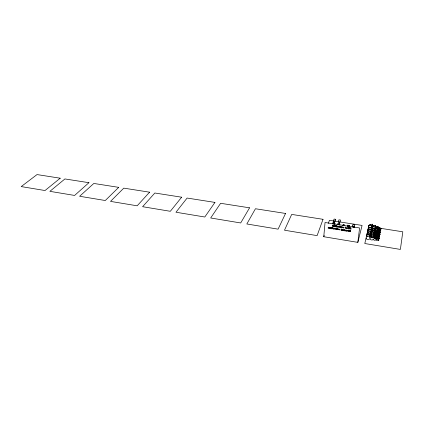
<?xml version="1.0" encoding="UTF-8"?>
<svg xmlns="http://www.w3.org/2000/svg" width="424" height="424" viewBox="0 0 424 424"><rect width="100%" height="100%" fill="white"/><g stroke="black" fill="none" stroke-linecap="round" stroke-linejoin="round"><path stroke-width="0.64" d="M323.777 236.73L325.033 222.505L359.594 227.964L357.835 242.369L323.777 236.73L324.196 235.511M332.829 223.946L332.935 222.849L333.714 223.671L334.255 223.056L334.891 223.157L334.785 224.259M339.693 225.033L339.804 223.93L339.163 223.83L338.617 224.444L337.838 223.618L337.531 224.588L339.502 224.9L339.804 223.93M347.595 226.284L347.717 225.176L348.502 226.003L349.058 225.388L349.705 225.489L349.583 226.596M354.565 227.386L354.697 226.273L354.04 226.172L353.817 226.988L352.858 226.84L352.535 226.22L353.081 224.243L354.809 224.513L353.817 226.988M366.919 235.325L367.142 233.629L367.783 233.105L370.221 233.497L370.587 234.181L369.945 234.711L368.668 234.763L367.502 234.318L367.142 233.629M367.205 234.573L367.576 231.758L368.371 231.197L369.855 231.266L370.921 231.907L370.21 237.011L369.569 237.541L369.945 234.711M367.968 229.813L368.716 225.377L372.092 225.902L371.35 230.349L372.092 225.902M367.635 232.707L368.006 229.903L369.023 229.31L370.73 229.58L371.419 230.444L371.042 233.253M368.355 228.16L368.716 225.377M368.064 230.863L368.43 228.064L369.781 227.46L371.615 228.059L371.239 230.857M367.921 233.651L368.064 232.522L367.576 231.758M369.638 225.637L369.786 224.529L372.468 224.211L371.779 228.414L372.468 224.211M370.921 231.907L370.38 235.463L370.544 234.726M371.17 230.72L371.615 228.059M370.73 237.096L371.032 234.832L371.541 234.414L373.496 234.726L373.798 235.278L372.267 235.744L371.329 235.384L371.032 234.832M373.496 234.726L372.982 237.965L373.491 237.541L374.127 233.073L373.274 232.553L372.081 232.5L371.445 232.951L371.143 235.203L371.779 234.753M371.556 233.333L371.859 231.085L372.67 230.614L374.037 230.831L374.599 231.52L374.291 233.772M372.553 226.713L371.959 230.269L372.553 226.713L375.267 227.137L374.339 232.267L374.816 229.236L373.343 228.753L372.267 229.241L371.965 231.483M371.101 237.085L371.329 235.384M371.694 234.695L371.848 233.566L371.445 232.951M373.332 226.782L373.486 225.669L375.632 225.42L375.081 228.785M372.913 231.149L373.067 230.025L372.267 229.241M373.634 233.126L373.788 231.997L374.599 231.52M374.127 233.073L373.692 235.924L373.82 235.325M375.632 225.42L374.673 230.698M374.244 235.929L375.176 236.613L376.321 236.263L375.388 235.58L374.244 235.929L374.233 238.044M374.641 234.037L374.408 235.728L374.715 236.195L374.949 234.504L374.641 234.037L376.009 233.741L376.655 234.127L376.088 237.959L375.706 238.277L376.093 235.845M374.312 237.477L374.471 236.343M374.805 233.852L375.039 232.167L375.643 231.811L376.676 231.97L377.1 232.495L376.862 234.181L376.258 234.541M375.728 227.953L375.282 230.624L375.728 227.953L377.768 228.271L377.328 230.948M375.198 231.997L375.431 230.312L376.236 229.946L377.344 230.312L376.989 232.585L377.768 228.271M375.304 233.815L375.457 232.691L375.039 232.167M375.017 237.747L375.176 236.613M376.284 228.382L376.517 226.676L378.134 226.485L377.715 229.05L377.89 228.192M375.881 232.029L376.035 230.905L375.431 230.312M375.648 235.871L375.802 234.742L376.565 234.578L376.655 234.127M376.337 233.979L376.491 232.856L377.1 232.495M376.766 236.915L376.607 238.044L377.233 238.505L377.996 238.272L378.155 237.138L377.53 236.677L376.766 236.915L376.761 238.325M376.994 236.147L377.201 234.673L378.547 234.737L378.277 236.507L377.201 236.454L377.307 235.919M377.535 233.142L377.662 234.615L377.535 233.142L378.627 233.009L378.913 233.359L378.754 234.483L378.351 234.726L378.627 233.009M377.938 230.873L378.229 229.087L379.591 229.299L379.3 231.085L377.938 230.873L378.229 229.087M377.201 236.454L377.201 234.673M378.955 232.797L379.194 231.276L377.916 231.281L377.757 232.4L378.955 232.797L379.035 232.4M377.233 238.505L377.392 237.371L376.92 237.191M378.166 232.797L378.325 231.674L377.916 231.281M379.676 229.209L379.946 227.524L378.871 227.651L378.717 228.764L379.676 229.209L379.787 228.637M377.773 236.619L377.98 235.145L378.547 234.737M377.742 238.484L378.155 237.138M378.515 238.352L378.976 237.673L379.21 238.468L378.515 238.352L379.21 238.468M378.595 238.495L378.722 237.684M378.897 236.449L378.976 235.887L379.432 235.786L379.538 236.629L378.897 236.449L379.538 236.629M378.998 236.608L379.13 235.771M379.268 234.567L379.348 234.006L379.893 233.937L379.957 234.679L379.268 234.567L379.957 234.679M378.828 238.585L378.595 237.79M379.639 232.702L379.719 232.14L380.36 232.14L380.238 232.898L379.639 232.702L380.238 232.898M379.909 231.011L380.052 230.115L380.736 230.227L380.593 231.117L379.909 231.011L380.052 230.115M378.897 238.235L378.976 237.673M379.411 234.742L379.549 233.884M379.284 236.687L379.65 235.919M380.37 229.024L380.45 228.467L380.985 228.404L380.853 229.246L380.37 229.024L380.906 228.96L380.853 229.246M379.353 236.348L379.432 235.786M379.846 232.898L379.719 232.14M379.088 238.574L379.215 237.763M379.909 232.58L379.989 232.018M379.756 234.795L379.893 233.937M380.36 232.14L379.925 232.336M380.736 230.227L380.673 230.561L379.989 230.449M380.593 231.117L380.657 230.783M380.985 228.404L380.932 228.69L380.45 228.467M379.194 231.276L379.114 231.674L378.325 231.674M379.591 229.299L379.459 229.967L378.091 229.755M379.946 227.524L379.835 228.096L378.871 227.651M378.277 236.507L377.906 235.945M379.3 231.085L379.432 230.418M344.267 230.073L344.209 230.38A0.615 0.509 15.4 0 0 344.357 230.693A0.625 0.514 15.4 0 0 344.574 230.842L345.147 230.942A0.647 0.53 15.4 0 0 345.481 230.81L345.645 230.386A0.62 0.509 15.4 0 0 345.491 230.078L344.654 229.829M376.327 236.269L376.422 235.823M378.134 226.485L377.954 227.338L376.517 226.676M368.599 227.1L364.794 243.524L400.383 249.423L402.8 231.796L377.742 227.874M357.835 242.369L362.08 225.425L329.427 220.316L328.377 223.358M354.697 226.273L354.427 227.259L352.424 226.941L352.694 225.96L353.081 226.019M349.705 225.489L349.429 226.469L347.431 226.151L347.717 225.176M349.058 225.388L348.825 226.204L347.866 226.05L348.099 225.234M344.097 224.603L343.853 225.414L342.899 225.266L343.143 224.455L344.097 224.603L343.546 225.224M339.163 223.83L338.909 224.635L337.96 224.487L338.214 223.676M339.036 223.114L340.011 222.006L340.62 220.077L338.93 219.812L338.315 221.741L339.036 223.114L339.343 222.149M334.891 223.157L334.578 224.121L332.617 223.808L332.935 222.849M334.255 223.056L333.99 223.856L333.047 223.708L333.312 222.907M334.324 222.833L334.589 222.033L333.651 221.885L333.386 222.685L333.789 223.448L334.324 222.833L333.386 222.685M334.69 221.731L335.744 219.319L334.064 219.06L333.428 220.978L333.752 221.588L334.69 221.731L334.949 220.936M335.103 220.056L335.744 219.319M379.295 237.901L378.908 238.018M378.913 233.359L377.821 233.486M380.036 234.112L379.348 234.006M371.419 230.444L370.401 231.038L368.689 230.767L368.006 229.903M370.756 232.644L369.484 232.919L368.064 232.522M374 233.666L372.988 233.884L371.848 233.566M377.392 237.371L377.901 237.35M378.425 240.148C377.493 240.323 379.252 240.8 378.69 240.212M371.392 229.04L369.421 229.045L368.43 228.064M373.067 230.025L374.646 230.025M376.035 230.905L377.222 230.905M375.171 227.471L376.454 227.672M368.334 227.02L371.726 227.55M372.261 228.038L374.98 228.462M375.516 228.949L377.561 229.267M352.535 226.22L354.268 226.496M342.878 225.637L344.023 225.817M373.788 231.997L372.415 231.78L371.859 231.085M375.457 232.691L376.491 232.856M338.267 226.199C336.407 225.913 339.47 227.206 337.324 226.861A0.578 0.477 16.3 0 0 337.594 227.142L338.257 227.264A0.588 0.488 16.2 0 0 338.585 227.137L338.585 226.379M334.112 228.107C332.262 227.826 335.305 229.114 333.174 228.769A0.578 0.477 16.9 0 0 333.444 229.045L334.107 229.167A0.583 0.482 16.9 0 0 334.43 229.045L334.425 228.292M377.408 234.981L377.98 235.145M374.949 234.504L375.802 234.742M379.363 236.12L378.976 235.887M373.486 225.669L375.388 226.554M369.786 224.529L372.155 225.626M378.468 234.133L378.754 234.483M377.842 237.991L377.996 238.272M375.86 237.546L376.088 237.959M373.189 236.984L373.491 237.541M344.262 230.121A0.625 0.514 15.4 0 1 344.659 229.872M334.123 228.207A0.583 0.482 16.9 0 1 334.425 228.382M338.278 226.299A0.588 0.488 16.2 0 1 338.585 226.474M369.479 238.426A1.749 0.89 8 0 1 368.848 239.465A1.749 0.89 8 0 1 366.627 239.104A1.749 0.89 8 0 1 366.49 237.938M372.972 239.083A1.405 0.716 8.2 0 1 372.367 239.942A1.405 0.716 8.2 0 1 370.534 239.512A1.405 0.716 8.2 0 1 370.82 238.585M375.463 239.47A1.06 0.535 8.4 0 1 375.378 240.185A1.06 0.535 8.4 0 1 373.957 240.053A1.06 0.535 8.4 0 1 373.798 239.311M377.551 240.011A0.705 0.355 8.5 0 1 377.143 240.456A0.705 0.355 8.5 0 1 376.231 240.101A0.705 0.355 8.5 0 1 376.798 239.719M338.564 229.246C338.543 230.672 335.585 228.435 338.209 228.79A0.609 0.503 16.3 0 1 338.495 229.034L338.564 229.246M340.345 226.957C340.318 228.388 337.35 226.14 339.984 226.496A0.609 0.503 16 0 1 340.271 226.745L340.345 226.957M342.751 227.338C342.724 228.774 339.751 226.522 342.396 226.882A0.609 0.503 15.7 0 1 342.682 227.126L342.751 227.338M348.873 230.9C348.825 232.331 345.862 230.084 348.512 230.444A0.615 0.503 14.9 0 1 348.798 230.688L348.873 230.9M348.093 228.266L348.051 228.833L348.533 228.912L348.655 227.858L347.659 227.736L348.093 228.266M342.438 229.85L342.078 230.439L341.007 230.285L341.156 228.843L342.438 229.85M328.218 227.561L328.16 228.218L328.632 228.298L328.865 227.571L328.987 228.351L329.459 228.43L329.554 227.391L328.494 227.222L328.218 227.561M331.441 227.693L331.34 228.732L331.812 228.806L331.913 227.768L331.441 227.693M331.478 227.296L331.923 227.646L331.478 227.296M332.156 227.805L332.384 228.138C331.526 229.877 334.117 228.07 332.453 227.455L332.156 227.805M332.337 225.653L332.273 226.315L332.75 226.395L332.983 225.663L333.105 226.448L333.577 226.527L333.677 225.483L332.617 225.314L332.337 225.653M334.737 228.801C335.241 229.05 336.041 230.163 336.099 228.653A0.609 0.503 16.7 0 0 335.819 228.409L335.103 228.324L334.737 228.801M335.58 225.785L335.474 226.829L335.951 226.904L336.052 225.859L335.58 225.785M335.617 225.388L336.068 225.732L335.617 225.388M336.301 225.897L336.529 226.231C335.649 228.006 338.288 226.135 336.598 225.542L336.301 225.897M336.513 228.101L336.365 229.538L336.841 229.617L336.985 228.181L336.513 228.101M340.684 226.188L340.536 227.635L341.013 227.709L341.166 226.268L340.684 226.188M342.671 229.877L342.603 230.539L343.085 230.619L343.329 229.893L343.445 230.677L343.922 230.751L344.034 229.713L342.958 229.538L342.671 229.877M345.258 227.322L345.491 227.656C344.579 229.437 347.267 227.566 345.565 226.962L345.258 227.322M348.968 227.911L348.846 228.96L349.328 229.034L349.45 227.985L348.968 227.911M349.01 227.508L349.461 227.863L349.01 227.508M349.768 227.63L349.731 227.942L350.521 228.07L349.789 228.504L350.463 228.616L350.394 229.204L350.934 229.294L351.099 227.842L349.768 227.63M329.75 227.842L329.734 228.059A0.62 0.509 17.4 0 0 330.1 228.515L330.662 228.616A0.636 0.525 17.4 0 0 330.99 228.483L331.144 228.059A0.609 0.503 17.4 0 0 330.99 227.752L330.164 227.508A0.599 0.493 17.4 0 0 329.787 227.752L329.75 227.842M333.879 225.934L333.858 226.156A0.62 0.514 16.7 0 0 334.223 226.612L334.79 226.713A0.641 0.53 16.7 0 0 335.119 226.58L335.278 226.151A0.615 0.509 16.7 0 0 335.13 225.844L334.298 225.6A0.604 0.498 16.7 0 0 333.916 225.844L333.879 225.934M347.251 230.762L347.097 231.08A0.594 0.488 15.1 0 1 346.763 231.202L346.095 231.08A0.583 0.477 15.2 0 1 345.825 230.799C347.956 231.165 344.903 229.85 346.779 230.137A0.615 0.503 15.1 0 1 347.102 230.322L347.251 230.762M350.616 230.762L349.556 231.244L350.616 231.345L350.272 231.716L349.106 231.372A0.562 0.461 14.8 0 1 349.069 230.99C352.164 230.91 346.594 229.278 350.616 230.762M330.672 228.101C330.073 228.928 330.264 227.105 330.672 228.101M334.806 226.193C334.202 227.031 334.393 225.192 334.806 226.193M341.956 229.914C341.405 230.667 341.622 229.002 341.956 229.914M345.163 230.423C344.548 231.26 344.754 229.421 345.163 230.423M338.739 229.49C339.682 230.99 340.795 228.149 338.739 229.49M342.926 227.582C343.949 229.108 344.929 226.209 342.926 227.582M346.281 228.117C347.224 229.628 348.364 226.761 346.281 228.117M323.03 219.314L317.11 235.622L284.488 230.216L291.691 214.412L323.03 219.314M335.267 228.642L335.702 228.812L335.267 228.642M337.658 229.024L338.092 229.193L337.658 229.024M339.433 226.734L339.868 226.904L339.433 226.734M341.839 227.116L342.274 227.285L341.839 227.116M347.95 230.672L348.39 230.847L347.95 230.672M285.548 213.452L278.096 229.156L246.821 223.973L255.449 208.746L285.548 213.452M378.913 239.825L378.213 239.708L378.913 239.825M249.551 207.824L240.694 222.96L210.675 217.984L220.613 203.297L249.551 207.824M214.942 202.407L204.792 217.008L175.965 212.233L187.106 198.056L214.942 202.407M181.647 197.202L170.316 211.295L142.607 206.705L154.85 193.01L181.647 197.202M149.587 192.183L137.169 205.804L110.516 201.389L123.776 188.145L149.587 192.183M118.704 187.355L105.29 200.52L79.633 196.27L93.821 183.459L118.704 187.355M88.934 182.696L74.598 195.438L49.878 191.341L64.925 178.944L88.934 182.696M60.208 178.202L45.024 190.535L21.2 186.587L37.031 174.577L60.208 178.202M367.226 236.396A1.754 0.885 7.9 0 0 369.993 236.062A1.754 0.885 7.9 0 0 367.56 234.896A1.754 0.885 7.9 0 0 367.226 236.396M371.175 237.461A1.41 0.71 8.1 0 0 373.39 237.191A1.41 0.71 8.1 0 0 371.435 236.253A1.41 0.71 8.1 0 0 371.175 237.461M374.265 238.383A1.06 0.535 8.3 0 0 375.929 238.187A1.06 0.535 8.3 0 0 374.45 237.477A1.06 0.535 8.3 0 0 374.265 238.383M376.66 239.2A0.71 0.355 8.5 0 0 377.768 239.067A0.71 0.355 8.5 0 0 376.782 238.59A0.71 0.355 8.5 0 0 376.66 239.2"/></g></svg>
